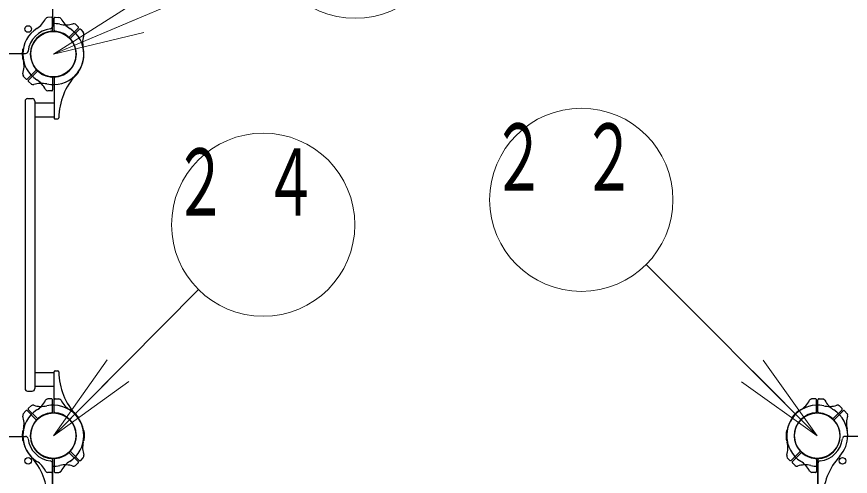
# Model space of a CAD drawing. Units: millimetres on the paper, scale 1:60. Extents: x -571 to 0, y -594 to 267.
# Drawn here: x -236.85 to -209.57, y 147.33 to 162.39 of the extents above; entities that cross this region are included whole.
import ezdxf

# ---------------------------------------------------------------- set-up
doc = ezdxf.new("R2010")
doc.units = ezdxf.units.MM
doc.layers.add('1_60', color=7, linetype='Continuous', lineweight=25)
doc.styles.add('ＭＳ ゴシック', font='')
doc.styles.get('ＭＳ ゴシック').set_extended_font_data('MS Gothic')

msp = doc.modelspace()

# ---------------------------------------------------------------- linework, layer by layer
at = {"layer": '1_60', "color": 4}
for p, q in [((-235.676, 167.409), (-235.676, 162.069)), ((-241.901, 161.184), (-236.561, 161.184)), ((-241.901, 148.634), (-236.561, 148.634)), ((-204.401, 148.634), (-209.741, 148.634)), ((-235.676, 142.409), (-235.676, 147.749)), ((-210.626, 142.409), (-210.626, 147.749))]:
    msp.add_line(p, q, dxfattribs=at)
at = {"layer": '1_60', "lineweight": 13}
for p, q in [((-235.651, 161.159), (-228.534, 164.169)), ((-235.651, 161.159), (-233.083, 162.788)), ((-235.651, 161.159), (-232.888, 162.328)), ((-232.694, 161.867), (-235.651, 161.159)), ((-210.651, 148.659), (-216.251, 154.264)), ((-235.651, 148.659), (-230.898, 153.443)), ((-235.651, 148.659), (-233.892, 151.14)), ((-212.418, 151.135), (-210.651, 148.659)), ((-235.651, 148.659), (-233.537, 150.787)), ((-210.651, 148.659), (-212.772, 150.782)), ((-233.182, 150.435), (-235.651, 148.659)), ((-210.651, 148.659), (-213.126, 150.428))]:
    msp.add_line(p, q, dxfattribs=at)
at = {"layer": '1_60', "color": 2}
for p, q in [((-235.711, 162.366), (-235.842, 162.362)), ((-235.592, 162.366), (-235.471, 162.362)), ((-235.676, 161.941), (-235.676, 162.333)), ((-235.626, 161.941), (-235.626, 162.333)), ((-234.84, 162.055), (-234.928, 162.137)), ((-235.117, 161.729), (-234.839, 162.007)), ((-235.081, 161.694), (-234.804, 161.971)), ((-234.756, 161.971), (-234.673, 161.882)), ((-236.547, 160.348), (-236.636, 160.443)), ((-236.221, 160.624), (-236.499, 160.347)), ((-236.186, 160.589), (-236.464, 160.311)), ((-236.463, 160.263), (-236.367, 160.174)), ((-235.676, 160.378), (-235.676, 159.985)), ((-235.626, 160.378), (-235.626, 159.069)), ((-235.711, 159.952), (-235.832, 159.956)), ((-235.591, 159.035), (-235.504, 159.04)), ((-235.626, 149.44), (-235.626, 150.75)), ((-235.591, 150.783), (-235.504, 150.779)), ((-235.711, 149.867), (-235.832, 149.863)), ((-235.711, 149.866), (-235.832, 149.862)), ((-235.676, 149.441), (-235.676, 149.833)), ((-235.676, 149.44), (-235.676, 149.833)), ((-235.626, 149.441), (-235.626, 149.833)), ((-235.592, 149.867), (-235.461, 149.862)), ((-210.71, 149.867), (-210.842, 149.862)), ((-210.676, 149.441), (-210.676, 149.833)), ((-210.626, 149.441), (-210.626, 149.833)), ((-210.591, 149.867), (-210.47, 149.863)), ((-236.463, 149.555), (-236.367, 149.644)), ((-209.84, 149.555), (-209.936, 149.644)), ((-236.547, 149.471), (-236.636, 149.375)), ((-236.221, 149.194), (-236.499, 149.472)), ((-236.186, 149.229), (-236.464, 149.507)), ((-210.117, 149.229), (-209.839, 149.507)), ((-210.081, 149.194), (-209.804, 149.472)), ((-209.756, 149.471), (-209.666, 149.375)), ((-235.117, 148.089), (-234.839, 147.812)), ((-235.081, 148.125), (-234.804, 147.847)), ((-234.756, 147.848), (-234.673, 147.937)), ((-211.547, 147.848), (-211.63, 147.937)), ((-211.222, 148.125), (-211.499, 147.847)), ((-211.186, 148.089), (-211.464, 147.812)), ((-235.676, 147.878), (-235.676, 146.569)), ((-235.676, 147.878), (-235.676, 147.485)), ((-235.626, 147.878), (-235.626, 147.486)), ((-235.626, 147.878), (-235.626, 147.485)), ((-234.84, 147.764), (-234.928, 147.681)), ((-211.463, 147.764), (-211.374, 147.681)), ((-210.676, 147.878), (-210.676, 147.486)), ((-210.626, 147.878), (-210.626, 146.569)), ((-235.711, 147.452), (-235.842, 147.457)), ((-235.592, 147.452), (-235.471, 147.457)), ((-235.592, 147.452), (-235.471, 147.456)), ((-210.71, 147.452), (-210.832, 147.457))]:
    msp.add_line(p, q, dxfattribs=at)
at = {"layer": '1_60'}
for p, q in [((-236.638, 161.326), (-236.64, 161.326)), ((-236.638, 160.993), (-236.64, 160.993)), ((-234.836, 160.58), (-234.834, 160.578)), ((-235.072, 160.344), (-235.07, 160.342)), ((-236.577, 159.618), (-236.577, 150.201)), ((-236.493, 159.701), (-236.343, 159.701)), ((-236.26, 159.618), (-236.26, 150.201)), ((-235.626, 159.553), (-236.26, 159.553)), ((-235.626, 159.099), (-236.26, 159.099)), ((-235.626, 150.719), (-236.26, 150.719)), ((-236.493, 150.117), (-236.343, 150.117)), ((-235.626, 150.266), (-236.26, 150.266)), ((-235.072, 149.474), (-235.07, 149.476)), ((-211.231, 149.474), (-211.233, 149.476)), ((-234.836, 149.239), (-234.834, 149.241)), ((-211.467, 149.239), (-211.468, 149.241)), ((-236.638, 148.826), (-236.64, 148.826)), ((-234.665, 148.826), (-234.663, 148.826)), ((-211.637, 148.826), (-211.64, 148.826)), ((-236.638, 148.492), (-236.64, 148.492)), ((-234.665, 148.493), (-234.663, 148.493)), ((-211.637, 148.493), (-211.64, 148.493))]:
    msp.add_line(p, q, dxfattribs=at)
at = {"layer": '1_60', "lineweight": 13}
for centre in [(-225.771, 165.337), (-218.371, 156.387), (-228.783, 155.571)]:
    msp.add_circle(centre, 3, dxfattribs=at)
at = {"layer": '1_60'}
for centre, radius in [((-236.476, 161.984), 0.108), ((-235.651, 161.159), 0.743), ((-235.651, 148.659), 0.743), ((-210.651, 148.659), 0.743), ((-236.476, 147.834), 0.108), ((-209.827, 147.834), 0.108)]:
    msp.add_circle(centre, radius, dxfattribs=at)
at = {"layer": '1_60', "color": 2}
for centre, radius, start, end in [((-235.829, 162.279), 0.0833, 92, 152.5412), ((-235.71, 162.333), 0.0333, 0, 92), ((-235.593, 162.333), 0.0333, 88, 180), ((-235.474, 162.279), 0.0833, 27.4588, 88), ((-235.474, 162.279), 0.0833, 27.4588, 88), ((-236.643, 162.702), 0.833, 302.7272, 332.5412), ((-235.651, 161.159), 1, 77.7272, 91.4325), ((-235.262, 162.951), 0.833, 257.7272, 287.5412), ((-234.66, 162.702), 0.833, 207.4588, 237.2728), ((-234.985, 162.076), 0.0833, 47, 107.5412), ((-235.651, 161.159), 1, 122.7272, 180), ((-235.651, 161.159), 0.75, 94.2707, 180), ((-235.651, 161.159), 0.75, 49.2707, 135), ((-235.71, 161.941), 0.0333, 274.2707, 0), ((-235.593, 161.941), 0.0333, 180, 265.7293), ((-235.651, 161.159), 0.75, 0, 85.7293), ((-235.651, 161.159), 1, 0, 57.2728), ((-234.862, 162.03), 0.0333, 315, 47), ((-234.78, 161.948), 0.0333, 43, 135), ((-233.86, 161.549), 0.833, 162.4588, 192.2728), ((-234.734, 161.825), 0.0833, 342.4588, 43), ((-235.651, 161.159), 0.75, 135, 220.7293), ((-235.14, 161.753), 0.0333, 229.2707, 315), ((-235.651, 161.159), 0.75, 315, 40.7293), ((-235.058, 161.67), 0.0333, 135, 220.7293), ((-235.651, 161.159), 1, 315, 12.2728), ((-235.651, 161.159), 1, 178.5675, 192.2728), ((-235.651, 161.159), 1, 180, 237.2728), ((-235.651, 161.159), 0.75, 180, 265.7293), ((-235.651, 161.159), 0.75, 274.2707, 0), ((-235.651, 161.159), 1, 317.7828, 0), ((-237.443, 160.769), 0.833, 342.4588, 12.2728), ((-236.569, 160.493), 0.0833, 162.4588, 223), ((-236.245, 160.648), 0.0333, 315, 40.7293), ((-236.162, 160.565), 0.0333, 49.2707, 135), ((-235.651, 161.159), 0.75, 229.2707, 315), ((-235.651, 161.159), 1, 257.7272, 315), ((-233.306, 159.031), 2.167, 137.7828, 178.9159), ((-236.523, 160.37), 0.0333, 223, 315), ((-236.44, 160.288), 0.0333, 135, 227), ((-236.317, 160.242), 0.0833, 227, 287.5412), ((-236.041, 159.368), 0.833, 77.7272, 107.5412), ((-236.643, 159.617), 0.833, 27.4588, 57.2728), ((-235.71, 160.378), 0.0333, 0, 85.7293), ((-235.593, 160.378), 0.0333, 94.2707, 180), ((-235.829, 160.04), 0.0833, 207.4588, 268), ((-235.71, 159.985), 0.0333, 268, 0), ((-235.593, 159.069), 0.0333, 180, 273), ((-235.506, 159.073), 0.0333, 273, 358.9158), ((-235.593, 150.75), 0.0333, 87, 180), ((-235.506, 150.745), 0.0333, 1.0841, 87), ((-233.306, 150.787), 2.167, 181.0841, 222.2172), ((-236.643, 150.202), 0.833, 302.7272, 332.5412), ((-236.643, 150.201), 0.833, 302.7272, 332.5412), ((-235.829, 149.779), 0.0833, 92, 152.5412), ((-235.829, 149.779), 0.0833, 92, 152.5412), ((-235.829, 149.779), 0.0833, 92, 152.5412), ((-235.71, 149.833), 0.0333, 0, 92), ((-235.71, 149.833), 0.0333, 0, 92), ((-235.593, 149.833), 0.0333, 88, 180), ((-235.474, 149.779), 0.0833, 27.4588, 88), ((-234.66, 150.202), 0.833, 207.4588, 237.2728), ((-211.642, 150.202), 0.833, 302.7272, 332.5412), ((-210.829, 149.779), 0.0833, 92, 152.5412), ((-210.709, 149.833), 0.0333, 0, 92), ((-210.593, 149.833), 0.0333, 88, 180), ((-210.473, 149.779), 0.0833, 27.4588, 88), ((-210.473, 149.779), 0.0833, 27.4588, 88), ((-209.66, 150.202), 0.833, 207.4588, 237.2728), ((-236.44, 149.531), 0.0333, 133, 225), ((-236.317, 149.577), 0.0833, 72.4588, 133), ((-236.041, 150.451), 0.833, 252.4588, 282.2728), ((-235.651, 148.659), 1, 45, 102.2728), ((-210.651, 148.659), 1, 77.7272, 135), ((-210.262, 150.451), 0.833, 257.7272, 287.5412), ((-209.985, 149.577), 0.0833, 47, 107.5412), ((-209.863, 149.531), 0.0333, 315, 47), ((-236.569, 149.325), 0.0833, 137, 197.5412), ((-235.651, 148.66), 1, 122.7272, 180), ((-235.651, 148.659), 1, 122.7272, 180), ((-237.443, 149.049), 0.833, 347.7272, 17.5412), ((-236.523, 149.448), 0.0333, 45, 137), ((-235.651, 148.66), 0.75, 94.2707, 180), ((-235.651, 148.659), 0.75, 94.2707, 180), ((-235.651, 148.659), 0.75, 45, 130.7293), ((-235.71, 149.441), 0.0333, 274.2707, 0), ((-235.71, 149.44), 0.0333, 274.2707, 0), ((-235.593, 149.441), 0.0333, 180, 265.7293), ((-235.593, 149.44), 0.0333, 180, 265.7293), ((-235.651, 148.66), 0.75, 0, 85.7293), ((-235.651, 148.659), 0.75, 0, 85.7293), ((-235.651, 148.66), 1, 0, 57.2728), ((-235.651, 148.659), 1, 347.7272, 45), ((-235.651, 148.659), 1, 0, 42.2172), ((-210.651, 148.66), 1, 122.7272, 180), ((-210.651, 148.659), 1, 135, 192.2728), ((-210.651, 148.66), 0.75, 94.2707, 180), ((-210.651, 148.659), 0.75, 49.2707, 135), ((-210.709, 149.441), 0.0333, 274.2707, 0), ((-210.593, 149.441), 0.0333, 180, 265.7293), ((-210.651, 148.66), 0.75, 0, 85.7293), ((-210.651, 148.66), 1, 0, 57.2728), ((-209.78, 149.448), 0.0333, 43, 135), ((-208.86, 149.049), 0.833, 162.4588, 192.2728), ((-209.734, 149.325), 0.0833, 342.4588, 43), ((-235.651, 148.659), 0.75, 139.2707, 225), ((-236.245, 149.17), 0.0333, 319.2707, 45), ((-236.162, 149.253), 0.0333, 225, 310.7293), ((-235.651, 148.659), 0.75, 319.2707, 45), ((-210.651, 148.659), 0.75, 135, 220.7293), ((-210.14, 149.253), 0.0333, 229.2707, 315), ((-210.651, 148.659), 0.75, 315, 40.7293), ((-210.058, 149.17), 0.0333, 135, 220.7293), ((-235.651, 148.659), 1, 167.7272, 181.4325), ((-210.651, 148.659), 1, 358.5675, 12.2728), ((-235.651, 148.66), 1, 180, 222.2172), ((-235.651, 148.659), 1, 180, 237.2728), ((-235.651, 148.66), 0.75, 180, 265.7293), ((-235.651, 148.659), 0.75, 180, 265.7293), ((-235.651, 148.66), 0.75, 274.2707, 0), ((-235.651, 148.659), 0.75, 274.2707, 0), ((-235.651, 148.66), 1, 302.7272, 0), ((-235.651, 148.659), 1, 302.7272, 0), ((-233.86, 148.27), 0.833, 167.7272, 197.5412), ((-210.651, 148.66), 1, 180, 237.2728), ((-212.443, 148.27), 0.833, 342.4588, 12.2728), ((-210.651, 148.66), 0.75, 180, 265.7293), ((-210.651, 148.66), 0.75, 274.2707, 0), ((-210.651, 148.66), 1, 317.7828, 0), ((-235.058, 148.148), 0.0333, 139.2707, 225), ((-211.245, 148.148), 0.0333, 315, 40.7293), ((-237.997, 146.532), 2.167, 1.0841, 42.2172), ((-235.651, 148.659), 0.75, 225, 310.7293), ((-235.71, 147.878), 0.0333, 0, 85.7293), ((-235.71, 147.878), 0.0333, 0, 85.7293), ((-235.593, 147.878), 0.0333, 94.2707, 180), ((-235.593, 147.878), 0.0333, 94.2707, 180), ((-235.14, 148.066), 0.0333, 45, 130.7293), ((-234.734, 147.993), 0.0833, 317, 17.5412), ((-211.569, 147.993), 0.0833, 162.4588, 223), ((-211.163, 148.066), 0.0333, 49.2707, 135), ((-210.651, 148.659), 0.75, 229.2707, 315), ((-210.709, 147.878), 0.0333, 0, 85.7293), ((-210.593, 147.878), 0.0333, 94.2707, 180), ((-208.306, 146.532), 2.167, 137.7828, 178.9159), ((-236.643, 147.117), 0.833, 27.4588, 57.2728), ((-235.651, 148.659), 1, 268.5675, 282.2728), ((-235.262, 146.868), 0.833, 72.4588, 102.2728), ((-234.66, 147.117), 0.833, 122.7272, 152.5412), ((-234.66, 147.117), 0.833, 122.7272, 152.5412), ((-234.985, 147.742), 0.0833, 252.4588, 313), ((-234.862, 147.788), 0.0333, 313, 45), ((-234.78, 147.871), 0.0333, 225, 317), ((-211.523, 147.871), 0.0333, 223, 315), ((-211.44, 147.788), 0.0333, 135, 227), ((-211.317, 147.742), 0.0833, 227, 287.5412), ((-211.041, 146.868), 0.833, 77.7272, 107.5412), ((-211.642, 147.117), 0.833, 27.4588, 57.2728), ((-210.651, 148.659), 1, 257.7272, 271.4325), ((-235.829, 147.539), 0.0833, 207.4588, 268), ((-235.71, 147.485), 0.0333, 268, 0), ((-235.593, 147.486), 0.0333, 180, 272), ((-235.593, 147.485), 0.0333, 180, 272), ((-235.474, 147.54), 0.0833, 272, 332.5412), ((-235.474, 147.539), 0.0833, 272, 332.5412), ((-235.474, 147.539), 0.0833, 272, 332.5412), ((-210.829, 147.54), 0.0833, 207.4588, 268), ((-210.709, 147.486), 0.0333, 268, 0)]:
    msp.add_arc(centre, radius, start, end, dxfattribs=at)
at = {"layer": '1_60'}
for centre, radius, start, end in [((-235.651, 161.159), 0.833, 96.7872, 173.2128), ((-235.651, 161.159), 1.017, 171.3731, 180), ((-236.64, 161.309), 0.0167, 90, 171.3731), ((-235.651, 161.159), 1.017, 180, 188.6269), ((-236.64, 161.009), 0.0167, 188.6269, 270), ((-235.651, 161.159), 1.017, 306.3731, 315), ((-235.651, 161.159), 1.017, 315, 323.6269), ((-234.846, 160.566), 0.0167, 323.6269, 45), ((-235.058, 160.354), 0.0167, 225, 306.3731), ((-236.493, 159.618), 0.0833, 90, 180), ((-236.343, 159.618), 0.0833, 0, 90), ((-236.493, 150.201), 0.0833, 180, 270), ((-236.343, 150.201), 0.0833, 270, 0), ((-235.058, 149.465), 0.0167, 53.6269, 135), ((-235.651, 148.659), 1.017, 45, 53.6269), ((-235.651, 148.659), 1.017, 36.3731, 45), ((-234.846, 149.252), 0.0167, 315, 36.3731), ((-211.457, 149.252), 0.0167, 143.6269, 225), ((-210.651, 148.659), 1.017, 135, 143.6269), ((-210.651, 148.659), 1.017, 126.3731, 135), ((-211.245, 149.465), 0.0167, 45, 126.3731), ((-235.651, 148.659), 1.017, 171.3731, 180), ((-236.64, 148.809), 0.0167, 90, 171.3731), ((-234.663, 148.81), 0.0167, 8.6269, 90), ((-235.651, 148.66), 1.017, 0, 8.6269), ((-210.651, 148.66), 1.017, 171.3731, 180), ((-211.64, 148.81), 0.0167, 90, 171.3731), ((-235.651, 148.659), 1.017, 180, 188.6269), ((-236.64, 148.509), 0.0167, 188.6269, 270), ((-235.651, 148.659), 0.833, 186.7872, 263.2128), ((-234.663, 148.51), 0.0167, 270, 351.3731), ((-235.651, 148.66), 1.017, 351.3731, 0), ((-210.651, 148.66), 1.017, 180, 188.6269), ((-211.64, 148.51), 0.0167, 188.6269, 270), ((-210.651, 148.659), 0.833, 276.7872, 353.2128)]:
    msp.add_arc(centre, radius, start, end, dxfattribs=at)
at = {"layer": '1_60', "color": 4}
for centre, start, end in [((-235.76, 162.069), 276.7872, 0), ((-236.561, 161.267), 270, 353.2128), ((-236.561, 148.551), 6.7872, 90), ((-209.741, 148.551), 90, 173.2128), ((-235.76, 147.749), 0, 83.2128), ((-210.543, 147.749), 96.7872, 180)]:
    msp.add_arc(centre, 0.0833, start, end, dxfattribs=at)

# ---------------------------------------------------------------- texts
at = {"layer": '1_60', "char_height": 2.199, "attachment_point": 2, "style": 'ＭＳ ゴシック'}
for s, insert in [('\\T1.64;\\W0.6;２２', (-218.371, 158.887)), ('\\T1.64;\\W0.6;２４', (-228.783, 158.071))]:
    msp.add_mtext(s, dxfattribs=dict(at, insert=insert))

doc.saveas('drawing.dxf')
